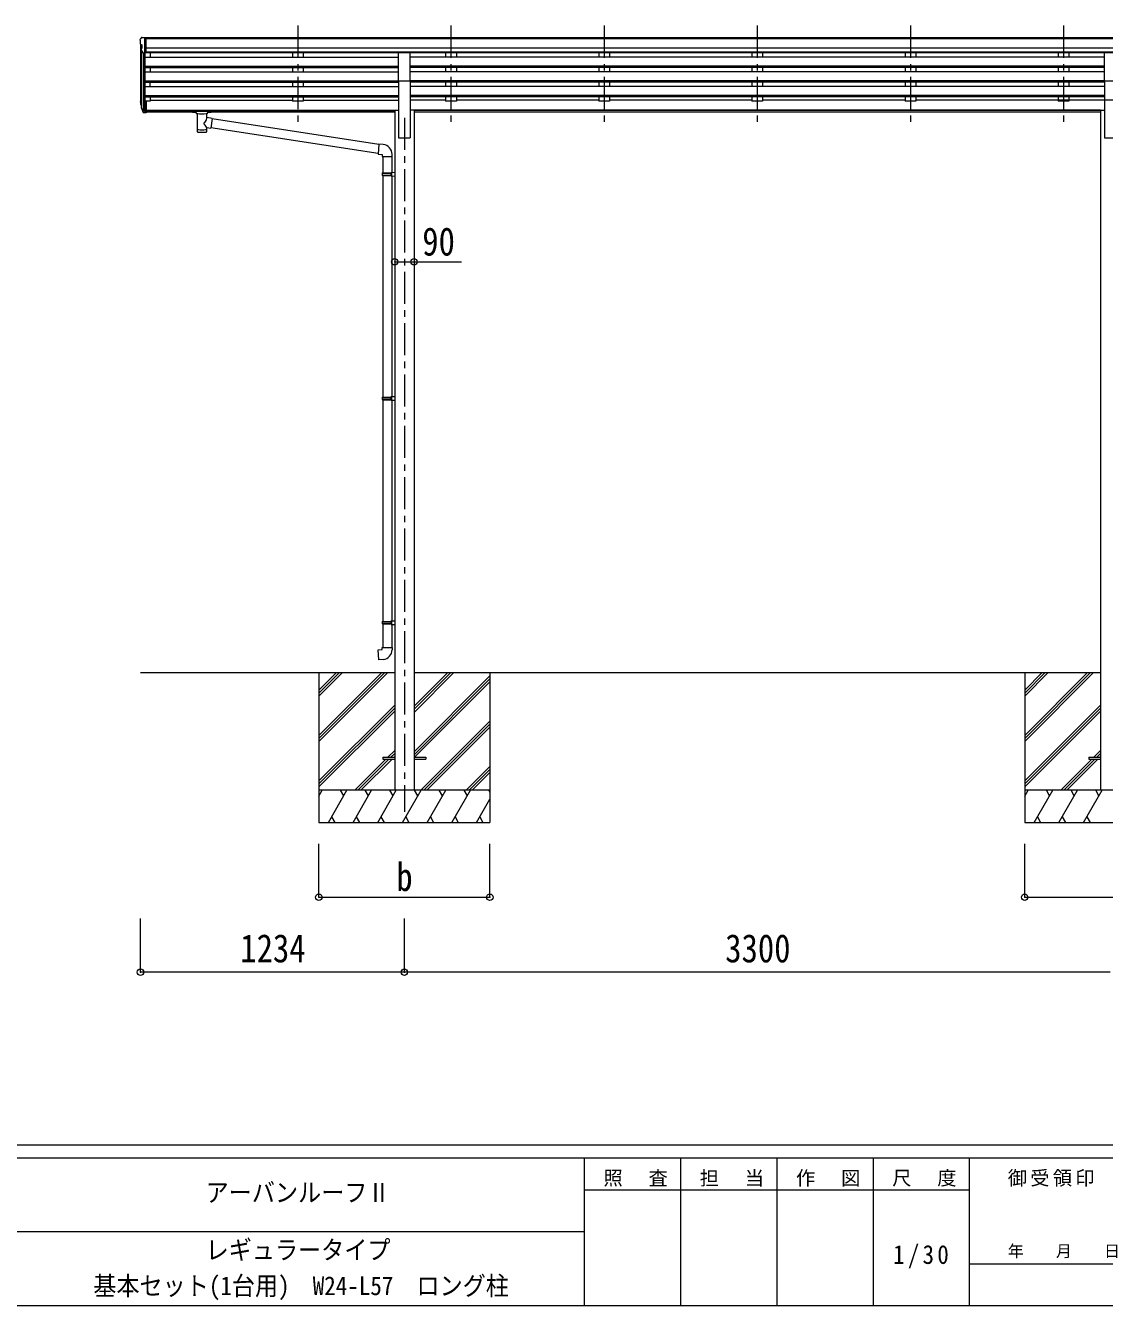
# Model space of a CAD drawing. Units: millimetres at full size, sheet at 1:30; some dimension numbers follow another scale. Extents: x -8432 to 8432, y -5820 to 5820.
# Drawn here: x 89 to 5133, y -5820 to 162 of the extents above; entities that cross this region are included whole.
import ezdxf
from ezdxf.enums import TextEntityAlignment as Align

# ---------------------------------------------------------------- set-up
doc = ezdxf.new("R2010")
doc.units = ezdxf.units.MM
doc.header["$LTSCALE"] = 30
doc.header["$PDMODE"] = 32
doc.header["$PDSIZE"] = 30
doc.linetypes.add('CHAIN1', pattern=[8, 5, -1, 1, -1])
for name, color, linetype, lineweight in [('0-0_0', 7, 'Continuous', 9), ('0-1_本体', 5, 'CHAIN1', 9), ('0-3_ELV2', 4, 'Continuous', 9), ('0-6_OTH_LINE', 6, 'Continuous', 9), ('0-9_OUTLINE', 7, 'Continuous', 9), ('F-0_240', 7, 'Continuous', 9)]:
    doc.layers.add(name, color=color, linetype=linetype, lineweight=lineweight)
doc.styles.add('ＭＳ ゴシック', font='')
doc.styles.get('ＭＳ ゴシック').set_extended_font_data('MS Gothic')

msp = doc.modelspace()

# ---------------------------------------------------------------- linework, layer by layer
at = {"layer": '0-0_0'}
for p, q in [((626.27, -2862.19), (1815.07, -2862.19)), ((1460.27, -2862.19), (1460.27, -3562.19)), ((1460.27, -3156.37), (1754.45, -2862.19)), ((1460.27, -3170.51), (1768.59, -2862.19)), ((1460.27, -3184.65), (1782.73, -2862.19)), ((1460.27, -2972.52), (1570.6, -2862.19)), ((1460.27, -2958.38), (1556.46, -2862.19)), ((1460.27, -2944.24), (1542.31, -2862.19)), ((1905.47, -3047.82), (2091.1, -2862.19)), ((1905.47, -3033.68), (2076.96, -2862.19)), ((1905.47, -3019.54), (2062.81, -2862.19)), ((1905.47, -2862.19), (5115.07, -2862.19)), ((2260.27, -2862.19), (2260.27, -3562.19)), ((4760.27, -2862.19), (4760.27, -3562.19)), ((4760.27, -3156.37), (5054.45, -2862.19)), ((4760.27, -3170.51), (5068.59, -2862.19)), ((4760.27, -3184.65), (5082.73, -2862.19)), ((4760.27, -2972.52), (4870.6, -2862.19)), ((4760.27, -2958.38), (4856.46, -2862.19)), ((4760.27, -2944.24), (4842.31, -2862.19)), ((1905.47, -3231.67), (2260.27, -2876.87)), ((1905.47, -3245.81), (2260.27, -2891.01)), ((1907.73, -3257.69), (2260.27, -2905.16)), ((1460.27, -3368.5), (1815.07, -3013.7)), ((1460.27, -3382.64), (1815.07, -3027.85)), ((1460.27, -3396.79), (1815.07, -3041.99)), ((4760.27, -3368.5), (5115.07, -3013.7)), ((4760.27, -3382.64), (5115.07, -3027.85)), ((4760.27, -3396.79), (5115.07, -3041.99)), ((1937.07, -3412.19), (2260.27, -3089)), ((1951.22, -3412.19), (2260.27, -3103.14)), ((1965.36, -3412.19), (2260.27, -3117.29)), ((1783.21, -3257.69), (1815.07, -3225.83)), ((5083.21, -3257.69), (5115.07, -3225.83)), ((1628.71, -3412.19), (1774.21, -3266.69)), ((1642.85, -3412.19), (1788.35, -3266.69)), ((1656.99, -3412.19), (1802.49, -3266.69)), ((1797.35, -3257.69), (1815.07, -3239.98)), ((1811.49, -3257.69), (1815.07, -3254.12)), ((4928.71, -3412.19), (5074.21, -3266.69)), ((4942.85, -3412.19), (5088.35, -3266.69)), ((4956.99, -3412.19), (5102.49, -3266.69)), ((5097.35, -3257.69), (5115.07, -3239.98)), ((5111.49, -3257.69), (5115.07, -3254.12)), ((2149.21, -3412.19), (2260.27, -3301.13)), ((2163.35, -3412.19), (2260.27, -3315.28)), ((2177.49, -3412.19), (2260.27, -3329.42)), ((2260.27, -3412.19), (1460.27, -3412.19)), ((1460.27, -3439.69), (1476.14, -3412.19)), ((1505.01, -3562.19), (1591.61, -3412.19)), ((1576.61, -3438.17), (1561.61, -3412.19)), ((1620.48, -3562.19), (1707.09, -3412.19)), ((1692.08, -3438.17), (1677.08, -3412.19)), ((1735.95, -3562.19), (1822.55, -3412.19)), ((1807.55, -3438.17), (1792.55, -3412.19)), ((1851.42, -3562.19), (1938.03, -3412.19)), ((1923.02, -3438.17), (1908.02, -3412.19)), ((1966.89, -3562.19), (2053.5, -3412.19)), ((2038.49, -3438.17), (2023.49, -3412.19)), ((2082.36, -3562.19), (2168.97, -3412.19)), ((2138.97, -3412.19), (2153.97, -3438.17)), ((2197.83, -3562.19), (2260.27, -3454.05)), ((2254.43, -3412.19), (2260.27, -3422.29)), ((5560.27, -3412.19), (4760.27, -3412.19)), ((4760.27, -3439.69), (4776.14, -3412.19)), ((4805.01, -3562.19), (4891.61, -3412.19)), ((4876.61, -3438.17), (4861.61, -3412.19)), ((4920.48, -3562.19), (5007.09, -3412.19)), ((4992.08, -3438.17), (4977.08, -3412.19)), ((5035.95, -3562.19), (5122.55, -3412.19)), ((5107.55, -3438.17), (5092.55, -3412.19)), ((1460.27, -3562.19), (2260.27, -3562.19)), ((1520.01, -3536.21), (1535.01, -3562.19)), ((1635.48, -3536.21), (1650.48, -3562.19)), ((1750.95, -3536.21), (1765.95, -3562.19)), ((1866.42, -3536.21), (1881.42, -3562.19)), ((1981.89, -3536.21), (1996.89, -3562.19)), ((2097.36, -3536.21), (2112.36, -3562.19)), ((2212.83, -3536.21), (2227.83, -3562.19)), ((4760.27, -3562.19), (5560.27, -3562.19)), ((4820.01, -3536.21), (4835.01, -3562.19)), ((4935.48, -3536.21), (4950.48, -3562.19)), ((5050.95, -3536.21), (5065.95, -3562.19))]:
    msp.add_line(p, q, dxfattribs=at)
at = {"layer": '0-1_本体'}
for p, q in [((1362.27, 162.21), (1362.27, -315.31)), ((1362.27, 162.21), (1362.27, -315.31)), ((2078.27, 162.21), (2078.27, -315.31)), ((2078.27, 162.21), (2078.27, -315.31)), ((2794.27, 162.21), (2794.27, -315.31)), ((2794.27, 162.21), (2794.27, -315.31)), ((3510.27, 162.21), (3510.27, -315.31)), ((3510.27, 162.21), (3510.27, -315.31)), ((4226.27, 162.21), (4226.27, -315.31)), ((4226.27, 162.21), (4226.27, -315.31)), ((4942.27, 162.21), (4942.27, -315.31)), ((4942.27, 162.21), (4942.27, -315.31)), ((1860.27, -268.63), (1860.27, -3512.19))]:
    msp.add_line(p, q, dxfattribs=at)
at = {"layer": '0-3_ELV2'}
for p, q in [((624.27, 97.09), (624.27, 96.46)), ((626.27, 75.89), (626.27, -190.55)), ((626.8, 75.28), (632.12, 72.21)), ((631.18, 105.9), (627.11, 100.09)), ((634.27, 106.46), (631.93, 106.32)), ((632.27, 71.95), (632.27, 55.68)), ((634.27, 106.46), (652.77, 106.46)), ((646.27, 33.48), (646.27, 106.46)), ((652.77, 106.46), (662.77, 106.38)), ((652.77, 34.48), (652.77, 106.46)), ((6367.77, 104.86), (652.77, 104.86)), ((6367.77, 99.64), (652.77, 99.64)), ((662.77, 104.86), (662.77, 106.38)), ((638.64, 35.29), (629.64, 50.89)), ((631.24, 48.12), (631.24, -217.26)), ((640.27, 33.96), (640.26, -235.69)), ((646.27, 33.48), (641.06, 33.8)), ((652.77, 34.48), (646.27, 34.48)), ((646.27, 33.48), (646.27, -190.92)), ((646.27, 14.56), (1832.77, 14.56)), ((6367.77, 56.11), (652.77, 56.11)), ((6367.77, 38.26), (652.77, 38.26)), ((1832.77, 35.01), (652.77, 35.01)), ((671.27, 35.01), (671.27, 14.56)), ((1337.27, 35.01), (1337.27, 14.56)), ((1387.27, 35.01), (1387.27, 14.56)), ((1832.77, -95.96), (1832.77, 35.83)), ((1832.77, 35.83), (1887.77, 35.83)), ((1887.77, -95.96), (1887.77, 35.83)), ((5132.77, 35.01), (1887.77, 35.01)), ((5132.77, 14.56), (1887.77, 14.56)), ((2053.27, 35.01), (2053.27, 14.56)), ((2103.27, 35.01), (2103.27, 14.56)), ((2769.27, 35.01), (2769.27, 14.56)), ((2819.27, 35.01), (2819.27, 14.56)), ((3485.27, 35.01), (3485.27, 14.56)), ((3535.27, 35.01), (3535.27, 14.56)), ((4201.27, 35.01), (4201.27, 14.56)), ((4251.27, 35.01), (4251.27, 14.56)), ((4917.27, 35.01), (4917.27, 14.56)), ((4967.27, 35.01), (4967.27, 14.56)), ((5132.77, -95.96), (5132.77, 35.83)), ((5132.77, 35.83), (5187.77, 35.83)), ((646.27, -27.32), (1832.77, -27.32)), ((646.27, -28.81), (1832.77, -28.81)), ((646.27, -33.13), (1832.77, -33.13)), ((646.27, -53.93), (1832.77, -53.93)), ((671.27, -33.13), (671.27, -53.93)), ((1337.27, -33.13), (1337.27, -53.93)), ((1387.27, -33.13), (1387.27, -53.93)), ((5132.77, -27.32), (1887.77, -27.32)), ((5132.77, -28.81), (1887.77, -28.81)), ((5132.77, -33.13), (1887.77, -33.13)), ((5132.77, -53.93), (1887.77, -53.93)), ((2053.27, -33.13), (2053.27, -53.93)), ((2103.27, -33.13), (2103.27, -53.93)), ((2769.27, -33.13), (2769.27, -53.93)), ((2819.27, -33.13), (2819.27, -53.93)), ((3485.27, -33.13), (3485.27, -53.93)), ((3535.27, -33.13), (3535.27, -53.93)), ((4201.27, -33.13), (4201.27, -53.93)), ((4251.27, -33.13), (4251.27, -53.93)), ((4917.27, -33.13), (4917.27, -53.93)), ((4967.27, -33.13), (4967.27, -53.93)), ((646.27, -95.81), (1832.77, -95.81)), ((646.27, -97.31), (1832.77, -97.31)), ((646.27, -101.62), (1832.77, -101.62)), ((671.27, -122.42), (671.27, -101.62)), ((1337.27, -101.62), (1337.27, -122.42)), ((1387.27, -101.62), (1387.27, -122.42)), ((1832.77, -95.96), (1832.77, -362.19)), ((1832.77, -95.96), (1887.77, -95.96)), ((5132.77, -95.81), (1887.77, -95.81)), ((1887.77, -95.96), (1887.77, -362.19)), ((5132.77, -97.31), (1887.77, -97.31)), ((5132.77, -101.62), (1887.77, -101.62)), ((2053.27, -101.62), (2053.27, -122.42)), ((2103.27, -101.62), (2103.27, -122.42)), ((2769.27, -101.62), (2769.27, -122.42)), ((2819.27, -101.62), (2819.27, -122.42)), ((3485.27, -101.62), (3485.27, -122.42)), ((3535.27, -101.62), (3535.27, -122.42)), ((4201.27, -101.62), (4201.27, -122.42)), ((4251.27, -101.62), (4251.27, -122.42)), ((4917.27, -101.62), (4917.27, -122.42)), ((4967.27, -101.62), (4967.27, -122.42)), ((5132.77, -95.96), (5132.77, -362.19)), ((5132.77, -95.96), (5187.77, -95.96)), ((646.27, -122.42), (1832.77, -122.42)), ((646.27, -164.3), (1832.77, -164.3)), ((646.27, -165.8), (1832.77, -165.8)), ((646.27, -170.11), (1832.77, -170.11)), ((671.27, -170.11), (671.27, -191.55)), ((1337.27, -170.11), (1337.27, -191.55)), ((1387.27, -170.11), (1387.27, -191.55)), ((5132.77, -122.42), (1887.77, -122.42)), ((5132.77, -164.3), (1887.77, -164.3)), ((5132.77, -165.8), (1887.77, -165.8)), ((5132.77, -170.11), (1887.77, -170.11)), ((2053.27, -170.11), (2053.27, -191.55)), ((2103.27, -170.11), (2103.27, -191.55)), ((2769.27, -170.11), (2769.27, -191.55)), ((2819.27, -170.11), (2819.27, -191.55)), ((3485.27, -170.11), (3485.27, -191.55)), ((3535.27, -170.11), (3535.27, -191.55)), ((4201.27, -170.11), (4201.27, -191.55)), ((4251.27, -170.11), (4251.27, -191.55)), ((4917.27, -170.11), (4917.27, -191.55)), ((4967.27, -170.11), (4967.27, -191.55)), ((627.36, -205.11), (631.24, -213.05)), ((627.96, -203.73), (631.24, -210.79)), ((629.67, -216.38), (630.01, -220.79)), ((630.01, -220.79), (638.82, -244.33)), ((630.63, -220.22), (638.82, -236.4)), ((639.83, -235.27), (632.08, -219.86)), ((646.27, -235.95), (641.13, -235.95)), ((646.27, -237.75), (641.42, -237.75)), ((646.27, -190.92), (646.27, -245.69)), ((652.77, -190.92), (646.27, -190.92)), ((652.77, -231.05), (646.27, -231.05)), ((652.77, -235.93), (646.27, -235.93)), ((652.77, -190.92), (652.77, -244.95)), ((671.27, -191.55), (652.77, -191.55)), ((652.77, -233.62), (1815.07, -233.62)), ((652.77, -235.02), (1815.07, -235.02)), ((671.27, -186.61), (1337.27, -186.61)), ((1387.27, -191.55), (1337.27, -191.55)), ((1387.27, -186.61), (1832.77, -186.61)), ((1815.07, -233.19), (1815.07, -3412.19)), ((1815.07, -233.19), (1832.77, -233.19)), ((2053.27, -186.61), (1887.77, -186.61)), ((1905.47, -233.19), (1887.77, -233.19)), ((1905.47, -233.19), (1905.47, -3412.19)), ((5115.07, -233.62), (1905.47, -233.62)), ((5115.07, -235.02), (1905.47, -235.02)), ((2103.27, -191.55), (2053.27, -191.55)), ((2769.27, -186.61), (2103.27, -186.61)), ((2819.27, -191.55), (2769.27, -191.55)), ((3485.27, -186.61), (2819.27, -186.61)), ((3535.27, -191.55), (3485.27, -191.55)), ((4201.27, -186.61), (3535.27, -186.61)), ((4251.27, -191.55), (4201.27, -191.55)), ((5132.77, -186.61), (4251.27, -186.61)), ((5187.77, -186.61), (4917.27, -186.61)), ((4967.27, -191.55), (4917.27, -191.55)), ((5132.77, -186.61), (4967.27, -186.61)), ((5115.07, -233.19), (5115.07, -3412.19)), ((5115.07, -233.19), (5132.77, -233.19)), ((646.27, -245.69), (641.42, -245.69)), ((652.77, -244.95), (646.27, -244.95)), ((886.77, -242.71), (652.77, -242.71)), ((1815.07, -242.71), (940.77, -242.71)), ((5115.07, -242.71), (1905.47, -242.71)), ((1832.77, -362.19), (1887.77, -362.19)), ((5132.77, -362.19), (5187.77, -362.19)), ((1760.27, -3257.69), (1760.27, -3266.69)), ((1760.27, -3257.69), (1815.07, -3257.69)), ((1760.27, -3266.69), (1815.07, -3266.69)), ((1905.47, -3257.69), (1960.27, -3257.69)), ((1905.47, -3266.69), (1960.27, -3266.69)), ((1960.27, -3257.69), (1960.27, -3266.69)), ((5060.27, -3257.69), (5060.27, -3266.69)), ((5060.27, -3257.69), (5115.07, -3257.69)), ((5060.27, -3266.69), (5115.07, -3266.69))]:
    msp.add_line(p, q, dxfattribs=at)
for centre, radius, start, end in [((627.27, 97.09), 3, 93, 180), ((826.27, 96.46), 202, 180, 184.94904), ((631.17, 79.65), 6.18, 185.7035, 224.99897), ((631.99, 105.32), 1, 93.5, 145), ((631.97, 71.95), 0.3, 0, 60), ((632.24, 52.39), 3, 94.7167, 210), ((631.97, 55.68), 0.3, 274.7167, 0), ((641.24, 36.79), 3, 210, 266.5), ((655.45, -195.99), 29.53, 186.50806, 197.98144), ((656.85, -194.23), 30.41, 187.1552, 198.19734)]:
    msp.add_arc(centre, radius, start, end, dxfattribs=at)
for centre, major_axis, ratio, start_param, end_param in [((714.92, -196.42), (-89.06, 1.43), 0.57596, 6.1962358, 6.3678173), ((714.13, -189.74), (87.93, 4.42), 0.541684, 3.0659337, 3.2228513), ((630.98, -216.38), (1.3, 0), 0.90356, 1.3700892, 3.347195), ((716.9, -200.19), (-89.07, 0), 0.90356, 0.2056023, 0.2515348), ((716.18, -196.32), (-88.05, 0), 0.90356, 0.2662965, 0.3003836), ((641.42, -235.04), (-3, 0), 0.90356, 0.5235988, 1.5707963), ((641.13, -234.59), (-1.5, 0), 0.90356, 0.5235988, 1.5707963), ((641.42, -242.98), (3, 0), 0.90356, 3.6651914, 4.712389)]:
    msp.add_ellipse(centre, major_axis=major_axis, ratio=ratio, start_param=start_param, end_param=end_param, dxfattribs=at)
at = {"layer": '0-6_OTH_LINE'}
for p, q in [((1815.07, -941.74), (1905.47, -941.74)), ((1460.27, -3912.19), (1460.27, -3662.21)), ((2260.27, -3912.19), (2260.27, -3662.21)), ((4760.27, -3912.19), (4760.27, -3662.21)), ((1460.27, -3912.19), (2260.27, -3912.19)), ((4760.27, -3912.19), (5560.27, -3912.19)), ((626.27, -4262.19), (626.27, -4012.19)), ((1860.27, -4262.19), (1860.27, -4012.19)), ((1860.27, -4262.19), (626.27, -4262.19)), ((5160.27, -4262.19), (1860.27, -4262.19))]:
    msp.add_line(p, q, dxfattribs=at)
at = {"layer": '0-6_OTH_LINE', "lineweight": 18}
msp.add_line((1905.47, -941.74), (2127.41, -941.74), dxfattribs=at)
at = {"layer": '0-6_OTH_LINE'}
for p in [(1815.07, -941.74), (1905.47, -941.74), (1460.27, -3912.19), (2260.27, -3912.19), (4760.27, -3912.19), (626.27, -4262.19), (1860.27, -4262.19)]:
    msp.add_point(p, dxfattribs=at)
at = {"layer": '0-9_OUTLINE'}
for p, q in [((870.27, -235.79), (870.27, -241.55)), ((872.27, -235.13), (955.27, -235.13)), ((872.27, -237.31), (955.27, -237.31)), ((957.27, -235.79), (957.27, -241.55)), ((872.27, -242.21), (886.77, -242.21)), ((886.77, -247.86), (886.77, -241.31)), ((890.87, -248.78), (890.85, -334.22)), ((961.88, -271.43), (936.66, -267.52)), ((936.67, -267.53), (936.67, -248.78)), ((940.77, -247.86), (940.77, -241.31)), ((940.77, -242.21), (955.27, -242.21)), ((961.88, -271.43), (954.86, -316.69)), ((1740.87, -394.34), (961.57, -273.44)), ((936.68, -334.22), (936.66, -313.55)), ((936.66, -313.87), (954.86, -316.69)), ((1737.2, -436.28), (955.13, -314.95)), ((1761.88, -394.22), (1741.04, -392.4)), ((1756.96, -449.97), (1802.96, -449.97)), ((1759.07, -449.97), (1759.07, -526.26)), ((1801.07, -449.97), (1801.07, -523.7)), ((1802.96, -449.97), (1802.96, -439.05)), ((1757.07, -528.26), (1758.07, -526.26)), ((1757.07, -528.26), (1801.07, -528.26)), ((1757.07, -528.26), (1757.07, -536.26)), ((1757.07, -536.26), (1801.07, -536.26)), ((1757.07, -536.26), (1758.07, -538.26)), ((1758.07, -526.26), (1801.07, -526.26)), ((1758.07, -538.26), (1801.07, -538.26)), ((1759.07, -538.26), (1759.07, -1574.45)), ((1796.59, -528.26), (1796.16, -526.26)), ((1799.07, -523.76), (1815.07, -523.29)), ((1799.07, -525.76), (1799.07, -523.76)), ((1799.07, -525.76), (1801.07, -525.76)), ((1815.07, -523.29), (1815.07, -541.23)), ((1799.07, -540.76), (1799.07, -538.76)), ((1799.07, -540.76), (1815.07, -541.23)), ((1801.07, -540.82), (1801.07, -1571.89)), ((1757.07, -1576.45), (1758.07, -1574.45)), ((1757.07, -1576.45), (1757.07, -1584.45)), ((1757.07, -1576.45), (1801.07, -1576.45)), ((1757.07, -1584.45), (1758.07, -1586.45)), ((1757.07, -1584.45), (1801.07, -1584.45)), ((1758.07, -1574.45), (1801.07, -1574.45)), ((1758.07, -1586.45), (1801.07, -1586.45)), ((1759.07, -1586.45), (1759.07, -2622.63)), ((1796.59, -1576.45), (1796.16, -1574.45)), ((1796.59, -1584.45), (1796.16, -1586.45)), ((1796.59, -1576.45), (1796.59, -1584.45)), ((1799.07, -1571.95), (1815.07, -1571.48)), ((1799.07, -1573.95), (1799.07, -1571.95)), ((1799.07, -1573.95), (1801.07, -1573.95)), ((1799.07, -1588.95), (1799.07, -1586.95)), ((1799.07, -1586.95), (1801.07, -1586.95)), ((1799.07, -1588.95), (1815.07, -1589.42)), ((1801.07, -1586.95), (1801.07, -1573.95)), ((1801.07, -1589.01), (1801.07, -2620.08)), ((1815.07, -1571.48), (1815.07, -1589.42)), ((1757.07, -2624.63), (1758.07, -2622.63)), ((1757.07, -2624.63), (1801.07, -2624.63)), ((1757.07, -2624.63), (1757.07, -2632.63)), ((1758.07, -2622.63), (1801.07, -2622.63)), ((1796.59, -2624.63), (1796.16, -2622.63)), ((1799.07, -2620.13), (1815.07, -2619.66)), ((1799.07, -2622.13), (1799.07, -2620.13)), ((1799.07, -2622.13), (1801.07, -2622.13)), ((1815.07, -2619.66), (1815.07, -2637.61)), ((1757.07, -2632.63), (1801.07, -2632.63)), ((1757.07, -2632.63), (1758.07, -2634.63)), ((1758.07, -2634.63), (1801.07, -2634.63)), ((1759.07, -2634.63), (1759.07, -2744.64)), ((1799.07, -2637.13), (1799.07, -2635.13)), ((1799.07, -2637.13), (1815.07, -2637.61)), ((1801.07, -2637.19), (1801.07, -2744.64)), ((1757.07, -2744.64), (1803.07, -2744.64)), ((1757.07, -2754.64), (1757.07, -2744.64)), ((1803.07, -2744.64), (1803.07, -2755.55))]:
    msp.add_line(p, q, dxfattribs=at)
for points in [[(870.27, -235.79), (870.3, -235.6), (870.39, -235.46), (870.48, -235.37), (870.59, -235.31), (870.71, -235.26), (871, -235.2), (871.49, -235.15), (872.03, -235.13), (872.27, -235.13)], [(955.27, -235.13), (955.62, -235.13), (956.15, -235.16), (956.6, -235.21), (956.9, -235.29), (957.07, -235.39), (957.19, -235.52), (957.26, -235.7), (957.27, -235.79)], [(870.27, -241.55), (870.3, -241.75), (870.39, -241.88), (870.48, -241.98), (870.59, -242.04), (870.71, -242.08), (871, -242.14), (871.49, -242.19), (872.03, -242.21), (872.27, -242.21)], [(955.27, -242.21), (955.62, -242.21), (956.15, -242.19), (956.6, -242.13), (956.9, -242.06), (957.07, -241.96), (957.19, -241.82), (957.26, -241.64), (957.27, -241.55)], [(1741.04, -392.4), (1737.03, -438.22), (1756.96, -439.97), (1756.96, -449.97)], [(1796.59, -528.26), (1796.59, -536.26), (1796.16, -538.26)], [(1799.07, -538.76), (1801.07, -538.76), (1801.07, -525.76)], [(1796.59, -2624.63), (1796.59, -2632.63), (1796.16, -2634.63)], [(1799.07, -2635.13), (1801.07, -2635.13), (1801.07, -2622.13)], [(1761.99, -2800.38), (1741.15, -2802.2), (1737.14, -2756.38), (1757.07, -2754.64)]]:
    msp.add_lwpolyline(points, dxfattribs=at)
for centre, start, end in [((1757.96, -439.05), 0, 85), ((1758.07, -2755.55), 275, 0)]:
    msp.add_arc(centre, 45, start, end, dxfattribs=at)
for centre, major_axis, ratio, start_param, end_param in [((872.27, -237.53), (2, 0), 0.109601, 3.1415927, 4.712389), ((955.27, -237.53), (2, 0), 0.109601, 4.712389, 6.2831853), ((913.77, -247.78), (27.06, 0), 0.069685, 3.1415927, 6.2831853), ((913.77, -241.31), (27, 0), 0.070066, 6.2831853, 9.424778), ((913.76, -294.06), (-22.81, -26.62), 0.234429, 1.6855472, 3.1268519), ((916.32, -291.41), (20.32, -22.25), 0.045535, 0.0389954, 1.3075346), ((924.77, -245.29), (16, 0), 0.361356, 6.2636979, 6.2831853), ((913.77, -334.22), (22.92, 0), 0.101955, 3.1415499, 6.2833984), ((913.77, -321.78), (22.91, 0), 0.122865, 3.1415927, 6.2831853)]:
    msp.add_ellipse(centre, major_axis=major_axis, ratio=ratio, start_param=start_param, end_param=end_param, dxfattribs=at)
at = {"layer": 'F-0_240', "color": 5}
for p, q in [((-8432.06, -5070), (8007.94, -5070)), ((-8432.06, -5130), (5341.19, -5130)), ((2701.18, -5130), (2701.18, -5820)), ((3151.18, -5130), (3151.18, -5820)), ((3601.18, -5130), (3601.18, -5820)), ((4051.18, -5130), (4051.18, -5820)), ((4501.18, -5130), (4501.18, -5820)), ((2701.18, -5280), (4501.18, -5280)), ((-3448.82, -5475), (2701.18, -5475)), ((4501.18, -5625), (5341.19, -5625)), ((-8432.06, -5820), (8007.94, -5820))]:
    msp.add_line(p, q, dxfattribs=at)

# ---------------------------------------------------------------- texts
at = {"layer": '0-6_OTH_LINE', "color": 7, "style": 'ＭＳ ゴシック', "width": 0.85}
for s, p in [('90', (1943.96, -952.32)), ('b', (1822.77, -3922.19)), ('1234', (1093.27, -4256.19)), ('3300', (3360.27, -4256.19))]:
    msp.add_text(s, height=132, dxfattribs=at).set_placement(p, align=Align.BOTTOM_LEFT)
at = {"layer": 'F-0_240', "style": 'ＭＳ ゴシック', "width": 0.9}
for s, p in [('アーバンルーフⅡ', (931.18, -5362.5)), ('レギュラータイプ', (931.18, -5630.88)), ('基本セット(1台用)\u3000W24-L57\u3000ロング柱', (406.18, -5798.5))]:
    msp.add_text(s, height=87.98, dxfattribs=at).set_placement(p, align=Align.BOTTOM_LEFT)
at = {"layer": 'F-0_240', "style": 'ＭＳ ゴシック'}
msp.add_text('年\u3000\u3000月\u3000\u3000日', height=54.99, dxfattribs=at).set_placement((4681.19, -5610), align=Align.BOTTOM_LEFT)
at = {"layer": 'F-0_240', "attachment_point": 7, "style": 'ＭＳ ゴシック'}
for s, insert, char_height in [('\\T1.17;照\u3000査', (2791.19, -5265), 65.98), ('\\T1.17;担\u3000当', (3241.19, -5265), 65.98), ('\\T1.17;作\u3000図', (3691.18, -5265), 65.98), ('\\T1.17;尺\u3000度', (4141.19, -5265), 65.98), ('\\T1.17;御受領印', (4681.18, -5265), 65.98), ('\\T1.28;\\W0.9;1/30', (4144.93, -5647.5), 87.98)]:
    msp.add_mtext(s, dxfattribs=dict(at, insert=insert, char_height=char_height))

doc.saveas('drawing.dxf')
